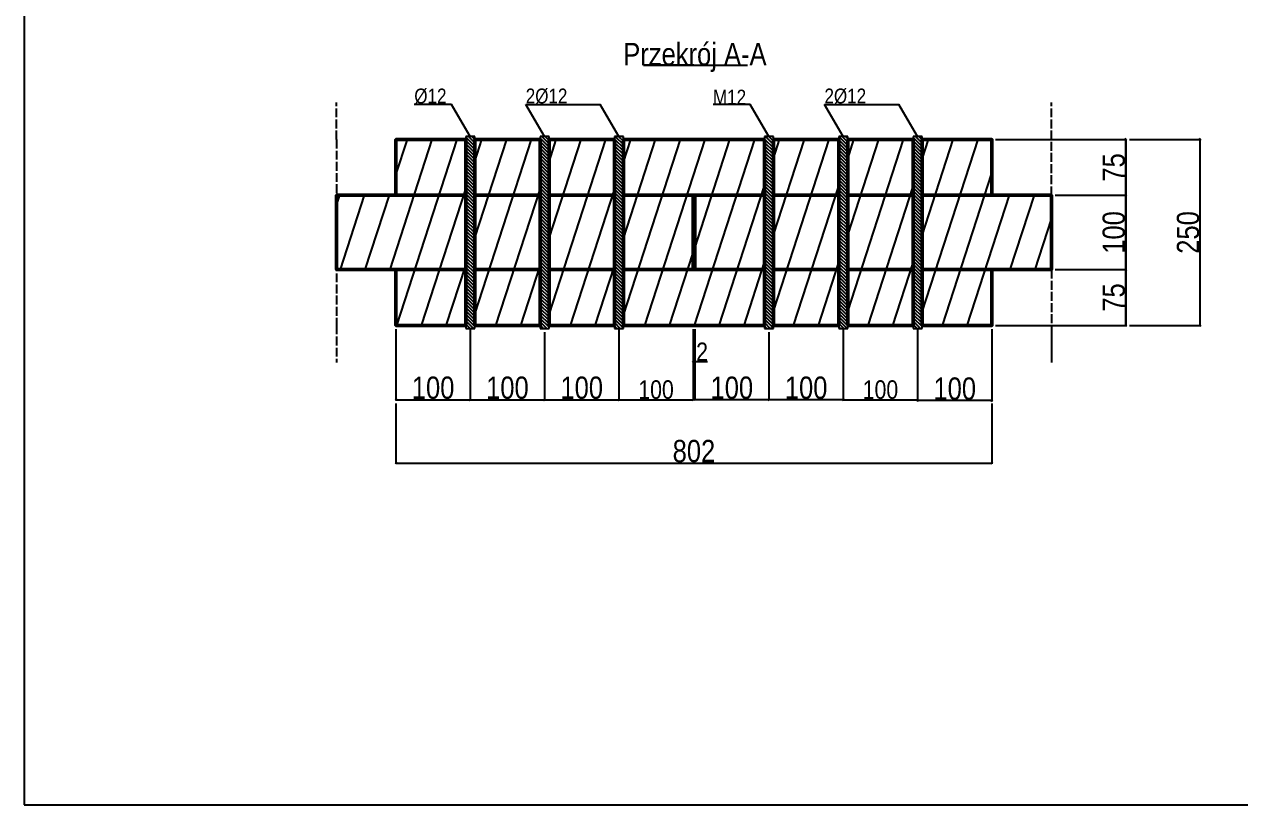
# Model space of a CAD drawing. Header units: millimetres. Extents: x 2253 to 9441, y 1251 to 3355.
# Drawn here: x 2253 to 3888, y 1255 to 2305 of the extents above; entities that cross this region are included whole.
import ezdxf
from ezdxf.enums import TextEntityAlignment as Align

# ---------------------------------------------------------------- set-up
doc = ezdxf.new("R2010")
doc.units = ezdxf.units.MM
doc.linetypes.add('ACAD_ISO02W100', pattern=[15, 12, -3])
doc.layers.get('0').update_dxf_attribs({"lineweight": 50})
for name, color, linetype, lineweight in [('Przekrój A-A', 7, 'Continuous', 50), ('przerywana', 7, 'ACAD_ISO02W100', 25), ('wymiary', 7, 'Continuous', 25)]:
    doc.layers.add(name, color=color, linetype=linetype, lineweight=lineweight)
doc.styles.add('Wymiary', font='ARIALN.TTF', dxfattribs={"height": 25})
doc.dimstyles.new('Wymiary', dxfattribs={"dimtxt": 30, "dimasz": 2.5, "dimexe": 1.25, "dimexo": 5, "dimgap": 0.6325, "dimtad": 1, "dimtxsty": 'Wymiary', "dimblk": 'OBLIQUE', "dimcen": 0, "dimclrt": 256, "dimadec": 0, "dimazin": 0, "dimtfac": 1, "dimtmove": 0, "dimatfit": 3, "dimldrblk": 'OBLIQUE', "dimfxl": 1, "dimarcsym": 0})
pattern_1 = [(315, (100.4565, -35.104), (2.245064, 2.245064), [])]

# ---------------------------------------------------------------- blocks, each defined once
blk = doc.blocks.new('_Oblique')
at = {"color": 0, "linetype": 'ByBlock', "lineweight": -2}
blk.add_line((-0.5, -0.5), (0.5, 0.5), dxfattribs=at)
blk = doc.blocks.new('*D3')
at = {"layer": 'Defpoints', "color": 0, "transparency": 16777216}
for p in [(3639.9, 2150), (3639.9, 2075), (3734.9, 2075)]:
    blk.add_point(p, dxfattribs=at)
at = {"layer": 'wymiary', "color": 0, "lineweight": -2, "transparency": 16777216}
for p, q in [((3644.9, 2150), (3736.2, 2150)), ((3644.9, 2075), (3736.2, 2075))]:
    blk.add_line(p, q, dxfattribs=at)
at = {"layer": 'wymiary', "color": 0, "linetype": 'Continuous', "lineweight": -2, "transparency": 16777216}
blk.add_line((3734.9, 2150), (3734.9, 2075), dxfattribs=at)
at = {"layer": 'wymiary', "color": 0, "lineweight": -2, "transparency": 16777216, "xscale": 2.5, "yscale": 2.5, "zscale": 2.5}
for p, rotation in [((3734.9, 2150), 90), ((3734.9, 2075), 270)]:
    blk.add_blockref('_Oblique', p, dxfattribs=dict(at, rotation=rotation))
at = {"layer": 'wymiary', "transparency": 16777216, "insert": (3719, 2112.5), "char_height": 30, "attachment_point": 5, "rotation": 90, "style": 'Wymiary'}
blk.add_mtext('75', dxfattribs=at)
blk = doc.blocks.new('*D4')
at = {"layer": 'Defpoints', "color": 0, "transparency": 16777216}
for p in [(3639.9, 1975), (3639.9, 1900), (3734.9, 1900)]:
    blk.add_point(p, dxfattribs=at)
at = {"layer": 'wymiary', "color": 0, "lineweight": -2, "transparency": 16777216}
for p, q in [((3644.9, 1975), (3736.2, 1975)), ((3644.9, 1900), (3736.2, 1900))]:
    blk.add_line(p, q, dxfattribs=at)
at = {"layer": 'wymiary', "color": 0, "linetype": 'Continuous', "lineweight": -2, "transparency": 16777216}
blk.add_line((3734.9, 1975), (3734.9, 1900), dxfattribs=at)
at = {"layer": 'wymiary', "color": 0, "lineweight": -2, "transparency": 16777216, "xscale": 2.5, "yscale": 2.5, "zscale": 2.5}
for p, rotation in [((3734.9, 1975), 90), ((3734.9, 1900), 270)]:
    blk.add_blockref('_Oblique', p, dxfattribs=dict(at, rotation=rotation))
at = {"layer": 'wymiary', "transparency": 16777216, "insert": (3719, 1937.5), "char_height": 30, "attachment_point": 5, "rotation": 90, "style": 'Wymiary'}
blk.add_mtext('75', dxfattribs=at)
blk = doc.blocks.new('*D5')
at = {"layer": 'Defpoints', "color": 0, "transparency": 16777216}
for p in [(3634.9, 2075), (3634.9, 1975), (3734.9, 1975)]:
    blk.add_point(p, dxfattribs=at)
at = {"layer": 'wymiary', "color": 0, "lineweight": -2, "transparency": 16777216}
for p, q in [((3639.9, 2075), (3736.2, 2075)), ((3639.9, 1975), (3736.2, 1975))]:
    blk.add_line(p, q, dxfattribs=at)
at = {"layer": 'wymiary', "color": 0, "linetype": 'Continuous', "lineweight": -2, "transparency": 16777216}
blk.add_line((3734.9, 2075), (3734.9, 1975), dxfattribs=at)
at = {"layer": 'wymiary', "color": 0, "lineweight": -2, "transparency": 16777216, "xscale": 2.5, "yscale": 2.5, "zscale": 2.5}
for p, rotation in [((3734.9, 2075), 90), ((3734.9, 1975), 270)]:
    blk.add_blockref('_Oblique', p, dxfattribs=dict(at, rotation=rotation))
at = {"layer": 'wymiary', "transparency": 16777216, "insert": (3719, 2025), "char_height": 30, "attachment_point": 5, "rotation": 90, "style": 'Wymiary'}
blk.add_mtext('100', dxfattribs=at)
blk = doc.blocks.new('*D6')
at = {"layer": 'Defpoints', "color": 0, "transparency": 16777216}
for p in [(3734.9, 2150), (3734.9, 1900), (3834.9, 1900)]:
    blk.add_point(p, dxfattribs=at)
at = {"layer": 'wymiary', "color": 0, "lineweight": -2, "transparency": 16777216}
for p, q in [((3739.9, 2150), (3836.2, 2150)), ((3739.9, 1900), (3836.2, 1900))]:
    blk.add_line(p, q, dxfattribs=at)
at = {"layer": 'wymiary', "color": 0, "linetype": 'Continuous', "lineweight": -2, "transparency": 16777216}
blk.add_line((3834.9, 2150), (3834.9, 1900), dxfattribs=at)
at = {"layer": 'wymiary', "color": 0, "lineweight": -2, "transparency": 16777216, "xscale": 2.5, "yscale": 2.5, "zscale": 2.5}
for p, rotation in [((3834.9, 2150), 90), ((3834.9, 1900), 270)]:
    blk.add_blockref('_Oblique', p, dxfattribs=dict(at, rotation=rotation))
at = {"layer": 'wymiary', "transparency": 16777216, "insert": (3819, 2025), "char_height": 30, "attachment_point": 5, "rotation": 90, "style": 'Wymiary'}
blk.add_mtext('250', dxfattribs=at)
blk = doc.blocks.new('*D7')
at = {"layer": 'Defpoints', "color": 0, "transparency": 16777216}
for p in [(3052.9, 1900), (3152.9, 1900), (3152.9, 1800)]:
    blk.add_point(p, dxfattribs=at)
at = {"layer": 'wymiary', "color": 0, "lineweight": -2, "transparency": 16777216}
for p, q in [((3052.9, 1895), (3052.9, 1798.7)), ((3152.9, 1895), (3152.9, 1798.7))]:
    blk.add_line(p, q, dxfattribs=at)
at = {"layer": 'wymiary', "color": 0, "linetype": 'Continuous', "lineweight": -2, "transparency": 16777216}
blk.add_line((3052.9, 1800), (3152.9, 1800), dxfattribs=at)
at = {"layer": 'wymiary', "color": 0, "lineweight": -2, "transparency": 16777216, "xscale": 2.5, "yscale": 2.5, "zscale": 2.5, "rotation": 180}
blk.add_blockref('_Oblique', (3052.9, 1800), dxfattribs=at)
at = {"layer": 'wymiary', "color": 0, "lineweight": -2, "transparency": 16777216, "xscale": 2.5, "yscale": 2.5, "zscale": 2.5}
blk.add_blockref('_Oblique', (3152.9, 1800), dxfattribs=at)
at = {"layer": 'wymiary', "transparency": 16777216, "insert": (3102.9, 1813.4), "char_height": 25, "attachment_point": 5, "style": 'Wymiary'}
blk.add_mtext('100', dxfattribs=at)
blk = doc.blocks.new('*D8')
at = {"layer": 'Defpoints', "color": 0, "transparency": 16777216}
for p in [(3152.9, 1900), (3154.9, 1900), (3154.9, 1851.3)]:
    blk.add_point(p, dxfattribs=at)
at = {"layer": 'wymiary', "color": 0, "lineweight": -2, "transparency": 16777216}
for p, q in [((3152.9, 1895), (3152.9, 1850)), ((3154.9, 1895), (3154.9, 1850))]:
    blk.add_line(p, q, dxfattribs=at)
at = {"layer": 'wymiary', "color": 0, "linetype": 'Continuous', "lineweight": -2, "transparency": 16777216}
for p, q in [((3152.9, 1851.3), (3154.9, 1851.3)), ((3154.9, 1851.3), (3172.3, 1851.3))]:
    blk.add_line(p, q, dxfattribs=at)
at = {"layer": 'wymiary', "color": 0, "lineweight": -2, "transparency": 16777216, "xscale": 2.5, "yscale": 2.5, "zscale": 2.5, "rotation": 180}
blk.add_blockref('_Oblique', (3152.9, 1851.3), dxfattribs=at)
at = {"layer": 'wymiary', "color": 0, "lineweight": -2, "transparency": 16777216, "xscale": 2.5, "yscale": 2.5, "zscale": 2.5}
blk.add_blockref('_Oblique', (3154.9, 1851.3), dxfattribs=at)
at = {"layer": 'wymiary', "transparency": 16777216, "insert": (3164.9, 1864.4), "char_height": 25, "attachment_point": 5, "style": 'Wymiary'}
blk.add_mtext('2', dxfattribs=at)
blk = doc.blocks.new('*D9')
at = {"layer": 'Defpoints', "color": 0, "transparency": 16777216}
for p in [(3354.9, 1900), (3454.9, 1900), (3454.9, 1800)]:
    blk.add_point(p, dxfattribs=at)
at = {"layer": 'wymiary', "color": 0, "lineweight": -2, "transparency": 16777216}
for p, q in [((3354.9, 1895), (3354.9, 1798.7)), ((3454.9, 1895), (3454.9, 1798.7))]:
    blk.add_line(p, q, dxfattribs=at)
at = {"layer": 'wymiary', "color": 0, "linetype": 'Continuous', "lineweight": -2, "transparency": 16777216}
blk.add_line((3354.9, 1800), (3454.9, 1800), dxfattribs=at)
at = {"layer": 'wymiary', "color": 0, "lineweight": -2, "transparency": 16777216, "xscale": 2.5, "yscale": 2.5, "zscale": 2.5, "rotation": 180}
blk.add_blockref('_Oblique', (3354.9, 1800), dxfattribs=at)
at = {"layer": 'wymiary', "color": 0, "lineweight": -2, "transparency": 16777216, "xscale": 2.5, "yscale": 2.5, "zscale": 2.5}
blk.add_blockref('_Oblique', (3454.9, 1800), dxfattribs=at)
at = {"layer": 'wymiary', "transparency": 16777216, "insert": (3404.9, 1813.4), "char_height": 25, "attachment_point": 5, "style": 'Wymiary'}
blk.add_mtext('100', dxfattribs=at)
blk = doc.blocks.new('*D10')
at = {"layer": 'Defpoints', "color": 0, "transparency": 16777216}
for p in [(2752.9, 1800), (3554.9, 1800), (3554.9, 1714.8)]:
    blk.add_point(p, dxfattribs=at)
at = {"layer": 'wymiary', "color": 0, "lineweight": -2, "transparency": 16777216}
for p, q in [((2752.9, 1795), (2752.9, 1713.5)), ((3554.9, 1795), (3554.9, 1713.5))]:
    blk.add_line(p, q, dxfattribs=at)
at = {"layer": 'wymiary', "color": 0, "linetype": 'Continuous', "lineweight": -2, "transparency": 16777216}
blk.add_line((2752.9, 1714.8), (3554.9, 1714.8), dxfattribs=at)
at = {"layer": 'wymiary', "color": 0, "lineweight": -2, "transparency": 16777216, "xscale": 2.5, "yscale": 2.5, "zscale": 2.5, "rotation": 180}
blk.add_blockref('_Oblique', (2752.9, 1714.8), dxfattribs=at)
at = {"layer": 'wymiary', "color": 0, "lineweight": -2, "transparency": 16777216, "xscale": 2.5, "yscale": 2.5, "zscale": 2.5}
blk.add_blockref('_Oblique', (3554.9, 1714.8), dxfattribs=at)
at = {"layer": 'wymiary', "transparency": 16777216, "insert": (3153.9, 1730.7), "char_height": 30, "attachment_point": 5, "style": 'Wymiary'}
blk.add_mtext('802', dxfattribs=at)
blk = doc.blocks.new('*D36')
at = {"layer": 'Defpoints', "color": 0, "transparency": 16777216}
for p in [(3454.9, 1900), (3554.9, 1900), (3454.9, 1798.7)]:
    blk.add_point(p, dxfattribs=at)
at = {"layer": 'wymiary', "color": 0, "lineweight": -2, "transparency": 16777216}
for p, q in [((3454.9, 1895), (3454.9, 1797.5)), ((3554.9, 1895), (3554.9, 1797.5))]:
    blk.add_line(p, q, dxfattribs=at)
at = {"layer": 'wymiary', "color": 0, "linetype": 'Continuous', "lineweight": -2, "transparency": 16777216}
blk.add_line((3554.9, 1798.7), (3454.9, 1798.7), dxfattribs=at)
at = {"layer": 'wymiary', "color": 0, "lineweight": -2, "transparency": 16777216, "xscale": 2.5, "yscale": 2.5, "zscale": 2.5, "rotation": 180}
blk.add_blockref('_Oblique', (3454.9, 1798.7), dxfattribs=at)
at = {"layer": 'wymiary', "color": 0, "lineweight": -2, "transparency": 16777216, "xscale": 2.5, "yscale": 2.5, "zscale": 2.5}
blk.add_blockref('_Oblique', (3554.9, 1798.7), dxfattribs=at)
at = {"layer": 'wymiary', "transparency": 16777216, "insert": (3504.9, 1814.7), "char_height": 30, "attachment_point": 5, "style": 'Wymiary'}
blk.add_mtext('100', dxfattribs=at)
blk = doc.blocks.new('*D37')
at = {"layer": 'Defpoints', "color": 0, "transparency": 16777216}
for p in [(2952.9, 1896), (3052.9, 1896), (3052.9, 1800)]:
    blk.add_point(p, dxfattribs=at)
at = {"layer": 'wymiary', "color": 0, "lineweight": -2, "transparency": 16777216}
for p, q in [((2952.9, 1891), (2952.9, 1798.7)), ((3052.9, 1891), (3052.9, 1798.7))]:
    blk.add_line(p, q, dxfattribs=at)
at = {"layer": 'wymiary', "color": 0, "linetype": 'Continuous', "lineweight": -2, "transparency": 16777216}
blk.add_line((2952.9, 1800), (3052.9, 1800), dxfattribs=at)
at = {"layer": 'wymiary', "color": 0, "lineweight": -2, "transparency": 16777216, "xscale": 2.5, "yscale": 2.5, "zscale": 2.5, "rotation": 180}
blk.add_blockref('_Oblique', (2952.9, 1800), dxfattribs=at)
at = {"layer": 'wymiary', "color": 0, "lineweight": -2, "transparency": 16777216, "xscale": 2.5, "yscale": 2.5, "zscale": 2.5}
blk.add_blockref('_Oblique', (3052.9, 1800), dxfattribs=at)
at = {"layer": 'wymiary', "transparency": 16777216, "insert": (3002.9, 1815.9), "char_height": 30, "attachment_point": 5, "style": 'Wymiary'}
blk.add_mtext('100', dxfattribs=at)
blk = doc.blocks.new('*D38')
at = {"layer": 'Defpoints', "color": 0, "transparency": 16777216}
for p in [(2852.9, 1896), (2952.9, 1896), (2952.9, 1800)]:
    blk.add_point(p, dxfattribs=at)
at = {"layer": 'wymiary', "color": 0, "lineweight": -2, "transparency": 16777216}
for p, q in [((2852.9, 1891), (2852.9, 1798.7)), ((2952.9, 1891), (2952.9, 1798.7))]:
    blk.add_line(p, q, dxfattribs=at)
at = {"layer": 'wymiary', "color": 0, "linetype": 'Continuous', "lineweight": -2, "transparency": 16777216}
blk.add_line((2852.9, 1800), (2952.9, 1800), dxfattribs=at)
at = {"layer": 'wymiary', "color": 0, "lineweight": -2, "transparency": 16777216, "xscale": 2.5, "yscale": 2.5, "zscale": 2.5, "rotation": 180}
blk.add_blockref('_Oblique', (2852.9, 1800), dxfattribs=at)
at = {"layer": 'wymiary', "color": 0, "lineweight": -2, "transparency": 16777216, "xscale": 2.5, "yscale": 2.5, "zscale": 2.5}
blk.add_blockref('_Oblique', (2952.9, 1800), dxfattribs=at)
at = {"layer": 'wymiary', "transparency": 16777216, "insert": (2902.9, 1815.9), "char_height": 30, "attachment_point": 5, "style": 'Wymiary'}
blk.add_mtext('100', dxfattribs=at)
blk = doc.blocks.new('*D39')
at = {"layer": 'Defpoints', "color": 0, "transparency": 16777216}
for p in [(2752.9, 1900), (2852.9, 1900), (2852.9, 1800)]:
    blk.add_point(p, dxfattribs=at)
at = {"layer": 'wymiary', "color": 0, "lineweight": -2, "transparency": 16777216}
for p, q in [((2752.9, 1895), (2752.9, 1798.7)), ((2852.9, 1895), (2852.9, 1798.7))]:
    blk.add_line(p, q, dxfattribs=at)
at = {"layer": 'wymiary', "color": 0, "linetype": 'Continuous', "lineweight": -2, "transparency": 16777216}
blk.add_line((2752.9, 1800), (2852.9, 1800), dxfattribs=at)
at = {"layer": 'wymiary', "color": 0, "lineweight": -2, "transparency": 16777216, "xscale": 2.5, "yscale": 2.5, "zscale": 2.5, "rotation": 180}
blk.add_blockref('_Oblique', (2752.9, 1800), dxfattribs=at)
at = {"layer": 'wymiary', "color": 0, "lineweight": -2, "transparency": 16777216, "xscale": 2.5, "yscale": 2.5, "zscale": 2.5}
blk.add_blockref('_Oblique', (2852.9, 1800), dxfattribs=at)
at = {"layer": 'wymiary', "transparency": 16777216, "insert": (2802.9, 1815.9), "char_height": 30, "attachment_point": 5, "style": 'Wymiary'}
blk.add_mtext('100', dxfattribs=at)
blk = doc.blocks.new('*D40')
at = {"layer": 'Defpoints', "color": 0, "transparency": 16777216}
for p in [(3254.9, 1896), (3354.9, 1896), (3254.9, 1800)]:
    blk.add_point(p, dxfattribs=at)
at = {"layer": 'wymiary', "color": 0, "lineweight": -2, "transparency": 16777216}
for p, q in [((3254.9, 1891), (3254.9, 1798.7)), ((3354.9, 1891), (3354.9, 1798.7))]:
    blk.add_line(p, q, dxfattribs=at)
at = {"layer": 'wymiary', "color": 0, "linetype": 'Continuous', "lineweight": -2, "transparency": 16777216}
blk.add_line((3354.9, 1800), (3254.9, 1800), dxfattribs=at)
at = {"layer": 'wymiary', "color": 0, "lineweight": -2, "transparency": 16777216, "xscale": 2.5, "yscale": 2.5, "zscale": 2.5, "rotation": 180}
blk.add_blockref('_Oblique', (3254.9, 1800), dxfattribs=at)
at = {"layer": 'wymiary', "color": 0, "lineweight": -2, "transparency": 16777216, "xscale": 2.5, "yscale": 2.5, "zscale": 2.5}
blk.add_blockref('_Oblique', (3354.9, 1800), dxfattribs=at)
at = {"layer": 'wymiary', "transparency": 16777216, "insert": (3304.9, 1815.9), "char_height": 30, "attachment_point": 5, "style": 'Wymiary'}
blk.add_mtext('100', dxfattribs=at)
blk = doc.blocks.new('*D41')
at = {"layer": 'Defpoints', "color": 0, "transparency": 16777216}
for p in [(3154.9, 1896), (3254.9, 1896), (3154.9, 1800)]:
    blk.add_point(p, dxfattribs=at)
at = {"layer": 'wymiary', "color": 0, "lineweight": -2, "transparency": 16777216}
for p, q in [((3154.9, 1891), (3154.9, 1798.7)), ((3254.9, 1891), (3254.9, 1798.7))]:
    blk.add_line(p, q, dxfattribs=at)
at = {"layer": 'wymiary', "color": 0, "linetype": 'Continuous', "lineweight": -2, "transparency": 16777216}
blk.add_line((3254.9, 1800), (3154.9, 1800), dxfattribs=at)
at = {"layer": 'wymiary', "color": 0, "lineweight": -2, "transparency": 16777216, "xscale": 2.5, "yscale": 2.5, "zscale": 2.5, "rotation": 180}
blk.add_blockref('_Oblique', (3154.9, 1800), dxfattribs=at)
at = {"layer": 'wymiary', "color": 0, "lineweight": -2, "transparency": 16777216, "xscale": 2.5, "yscale": 2.5, "zscale": 2.5}
blk.add_blockref('_Oblique', (3254.9, 1800), dxfattribs=at)
at = {"layer": 'wymiary', "transparency": 16777216, "insert": (3204.9, 1815.9), "char_height": 30, "attachment_point": 5, "style": 'Wymiary'}
blk.add_mtext('100', dxfattribs=at)

msp = doc.modelspace()

# ---------------------------------------------------------------- hatches: boundary and pattern name
at = {"layer": 'przerywana'}
h = msp.add_hatch(dxfattribs=at)
h.set_pattern_fill('ANSI31', color=256, scale=10, angle=207)
h.paths.add_polyline_path([(2846.915, 2149.977), (2752.915, 2149.977), (2752.915, 2074.977), (2846.915, 2074.977)])
h.paths.add_polyline_path([(2846.915, 2074.977), (2672.915, 2074.977), (2672.915, 1974.977), (2846.915, 1974.977)])
h.paths.add_polyline_path([(2846.915, 1974.977), (2752.915, 1974.977), (2752.915, 1899.977), (2846.915, 1899.977)])
h.paths.add_polyline_path([(2946.915, 2149.977), (2858.915, 2149.977), (2858.915, 2074.977), (2946.915, 2074.977)])
h.paths.add_polyline_path([(2946.915, 2074.977), (2858.915, 2074.977), (2858.915, 1974.977), (2946.915, 1974.977)])
h.paths.add_polyline_path([(2946.915, 1974.977), (2858.915, 1974.977), (2858.915, 1899.977), (2946.915, 1899.977)])
h.paths.add_polyline_path([(3046.915, 2149.977), (2958.915, 2149.977), (2958.915, 2074.977), (3046.915, 2074.977)])
h.paths.add_polyline_path([(3046.915, 2074.977), (2958.915, 2074.977), (2958.915, 1974.977), (3046.915, 1974.977)])
h.paths.add_polyline_path([(3046.915, 1974.977), (2958.915, 1974.977), (2958.915, 1899.977), (3046.915, 1899.977)])
h.paths.add_polyline_path([(3248.915, 2149.977), (3154.915, 2149.977), (3152.915, 2149.977), (3058.915, 2149.977), (3058.915, 2074.977), (3152.915, 2074.977), (3248.915, 2074.977)])
h.paths.add_polyline_path([(3152.915, 2074.977), (3058.915, 2074.977), (3058.915, 1974.977), (3152.915, 1974.977)])
h.paths.add_polyline_path([(3248.915, 2074.977), (3154.915, 2074.977), (3154.915, 1974.977), (3248.915, 1974.977)])
h.paths.add_polyline_path([(3248.915, 1974.977), (3154.915, 1974.977), (3152.915, 1974.977), (3058.915, 1974.977), (3058.915, 1899.977), (3152.915, 1899.977), (3154.915, 1899.977), (3248.915, 1899.977)])
h.paths.add_polyline_path([(3348.915, 2149.977), (3260.915, 2149.977), (3260.915, 2074.977), (3348.915, 2074.977)])
h.paths.add_polyline_path([(3348.915, 2074.977), (3260.915, 2074.977), (3260.915, 1974.977), (3348.915, 1974.977)])
h.paths.add_polyline_path([(3348.915, 1974.977), (3260.915, 1974.977), (3260.915, 1899.977), (3348.915, 1899.977)])
h.paths.add_polyline_path([(3448.915, 2149.977), (3360.915, 2149.977), (3360.915, 2074.977), (3448.915, 2074.977)])
h.paths.add_polyline_path([(3448.915, 2074.977), (3360.915, 2074.977), (3360.915, 1974.977), (3448.915, 1974.977)])
h.paths.add_polyline_path([(3448.915, 1974.977), (3360.915, 1974.977), (3360.915, 1899.977), (3448.915, 1899.977)])
h.paths.add_polyline_path([(3554.915, 2149.977), (3460.915, 2149.977), (3460.915, 2074.977), (3554.915, 2074.977)])
h.paths.add_polyline_path([(3634.915, 2074.977), (3460.915, 2074.977), (3460.915, 1974.977), (3554.915, 1974.977), (3634.915, 1974.977)])
h.paths.add_polyline_path([(3554.915, 1974.977), (3460.915, 1974.977), (3460.915, 1899.977), (3554.915, 1899.977)])
h = msp.add_hatch(dxfattribs=at)
h.set_pattern_fill('ANSI31', color=256, angle=270)
h.set_pattern_definition(pattern_1)
h.paths.add_polyline_path([(2846.915, 1899.977), (2846.915, 1895.977), (2858.915, 1895.977), (2858.915, 1899.977), (2858.915, 2149.977), (2858.915, 2153.977), (2846.915, 2153.977), (2846.915, 2149.977)])
h = msp.add_hatch(dxfattribs=at)
h.set_pattern_fill('ANSI31', color=256, angle=270)
h.set_pattern_definition(pattern_1)
h.paths.add_polyline_path([(2958.915, 2149.977), (2958.915, 2153.977), (2946.915, 2153.977), (2946.915, 2149.977), (2946.915, 1899.977), (2946.915, 1895.977), (2958.915, 1895.977), (2958.915, 1899.977)])
h.paths.add_polyline_path([(3046.915, 1899.977), (3046.915, 1895.977), (3058.915, 1895.977), (3058.915, 1899.977), (3058.915, 2149.977), (3058.915, 2153.977), (3046.915, 2153.977), (3046.915, 2149.977)])
h.paths.add_polyline_path([(3248.915, 1899.977), (3248.915, 1895.977), (3260.915, 1895.977), (3260.915, 1899.977), (3260.915, 2149.977), (3260.915, 2153.977), (3248.915, 2153.977), (3248.915, 2149.977)])
h.paths.add_polyline_path([(3360.915, 2149.977), (3360.915, 2153.977), (3348.915, 2153.977), (3348.915, 2149.977), (3348.915, 1899.977), (3348.915, 1895.977), (3360.915, 1895.977), (3360.915, 1899.977)])
h.paths.add_polyline_path([(3460.915, 2149.977), (3460.915, 2153.977), (3448.915, 2153.977), (3448.915, 2149.977), (3448.915, 1899.977), (3448.915, 1895.977), (3460.915, 1895.977), (3460.915, 1899.977)])

# ---------------------------------------------------------------- linework, layer by layer
at = {"layer": 'Przekrój A-A'}
for p, q in [((2846.915, 2149.977), (2846.915, 1899.977)), ((2858.915, 2149.977), (2858.915, 1899.977)), ((2946.915, 2149.977), (2946.915, 1899.977)), ((2958.915, 2149.977), (2958.915, 1899.977)), ((3046.915, 2149.977), (3046.915, 1899.977)), ((3058.915, 2149.977), (3058.915, 1899.977)), ((3248.915, 2149.977), (3248.915, 1899.977)), ((3260.915, 2149.977), (3260.915, 1899.977)), ((3348.915, 2149.977), (3348.915, 1899.977)), ((3360.915, 2149.977), (3360.915, 1899.977)), ((3448.915, 2149.977), (3448.915, 1899.977)), ((3460.915, 2149.977), (3460.915, 1899.977)), ((3559.915, 2149.977), (3559.915, 2149.977))]:
    msp.add_line(p, q, dxfattribs=at)
for points in [[(2846.915, 2149.977), (2752.915, 2149.977), (2752.915, 2074.977), (2846.915, 2074.977)], [(2858.915, 2149.977), (2946.915, 2149.977)], [(3046.915, 2149.977), (2958.915, 2149.977)], [(3152.915, 2149.977), (3058.915, 2149.977)], [(3154.915, 2149.977), (3152.915, 2149.977)], [(3248.915, 2149.977), (3154.915, 2149.977)], [(3260.915, 2149.977), (3348.915, 2149.977)], [(3448.915, 2149.977), (3360.915, 2149.977)], [(3460.915, 2149.977), (3554.915, 2149.977), (3554.915, 2074.977), (3460.915, 2074.977)], [(2846.915, 2074.977), (2672.915, 2074.977), (2672.915, 1974.977), (2846.915, 1974.977)], [(2858.915, 2074.977), (2946.915, 2074.977)], [(2946.915, 2074.977), (2858.915, 2074.977)], [(2958.915, 2074.977), (3046.915, 2074.977)], [(3046.915, 2074.977), (2958.915, 2074.977)], [(3058.915, 2074.977), (3152.915, 2074.977)], [(3152.915, 2074.977), (3248.915, 2074.977)], [(3152.915, 2074.977), (3152.915, 1974.977)], [(3154.915, 1974.977), (3154.915, 2074.977)], [(3260.915, 2074.977), (3348.915, 2074.977)], [(3348.915, 2074.977), (3260.915, 2074.977)], [(3360.915, 2074.977), (3448.915, 2074.977)], [(3448.915, 2074.977), (3360.915, 2074.977)], [(3460.915, 2074.977), (3634.915, 2074.977), (3634.915, 1974.977), (3460.915, 1974.977)], [(2846.915, 1974.977), (2752.915, 1974.977), (2752.915, 1899.977), (2846.915, 1899.977)], [(2946.915, 1974.977), (2858.915, 1974.977)], [(2858.915, 1974.977), (2946.915, 1974.977)], [(2958.915, 1974.977), (3046.915, 1974.977)], [(3046.915, 1974.977), (2958.915, 1974.977)], [(3152.915, 1974.977), (3058.915, 1974.977)], [(3248.915, 1974.977), (3152.915, 1974.977)], [(3348.915, 1974.977), (3260.915, 1974.977)], [(3260.915, 1974.977), (3348.915, 1974.977)], [(3360.915, 1974.977), (3448.915, 1974.977)], [(3448.915, 1974.977), (3360.915, 1974.977)], [(3460.915, 1974.977), (3554.915, 1974.977), (3554.915, 1899.977), (3460.915, 1899.977)], [(2946.915, 1899.977), (2858.915, 1899.977)], [(2958.915, 1899.977), (3046.915, 1899.977)], [(3058.915, 1899.977), (3152.915, 1899.977)], [(3152.915, 1899.977), (3154.915, 1899.977)], [(3154.915, 1899.977), (3248.915, 1899.977)], [(3348.915, 1899.977), (3260.915, 1899.977)], [(3360.915, 1899.977), (3448.915, 1899.977)]]:
    msp.add_lwpolyline(points, dxfattribs=at)
at = {"layer": 'przerywana'}
for p, q in [((2672.915, 2149.977), (2672.915, 2199.977)), ((3634.915, 2149.977), (3634.915, 2199.977)), ((2672.915, 2149.977), (2672.915, 1899.977)), ((3634.915, 2074.977), (3634.915, 2149.977)), ((3634.915, 1974.977), (3634.915, 2074.977)), ((3634.915, 1974.977), (3634.915, 1899.977)), ((2672.915, 1899.977), (2672.915, 1849.977))]:
    msp.add_line(p, q, dxfattribs=at)
for points in [[(2858.915, 2149.977), (2858.915, 2153.977), (2846.915, 2153.977), (2846.915, 2149.977)], [(2846.915, 1899.977), (2846.915, 2149.977)], [(2858.915, 2149.977), (2858.915, 1899.977)], [(2958.915, 2149.977), (2958.915, 2153.977), (2946.915, 2153.977), (2946.915, 2149.977)], [(2946.915, 1899.977), (2946.915, 2149.977)], [(2958.915, 2149.977), (2958.915, 1899.977)], [(3058.915, 2149.977), (3058.915, 2153.977), (3046.915, 2153.977), (3046.915, 2149.977)], [(3046.915, 1899.977), (3046.915, 2149.977)], [(3058.915, 2149.977), (3058.915, 1899.977)], [(3260.915, 2149.977), (3260.915, 2153.977), (3248.915, 2153.977), (3248.915, 2149.977)], [(3248.915, 1899.977), (3248.915, 2149.977)], [(3260.915, 2149.977), (3260.915, 1899.977)], [(3360.915, 2149.977), (3360.915, 2153.977), (3348.915, 2153.977), (3348.915, 2149.977)], [(3348.915, 1899.977), (3348.915, 2149.977)], [(3360.915, 2149.977), (3360.915, 1899.977)], [(3460.915, 2149.977), (3460.915, 2153.977), (3448.915, 2153.977), (3448.915, 2149.977)], [(3448.915, 1899.977), (3448.915, 2149.977)], [(3460.915, 2149.977), (3460.915, 1899.977)], [(2846.915, 1899.977), (2846.915, 1895.977), (2858.915, 1895.977), (2858.915, 1899.977)], [(2946.915, 1899.977), (2946.915, 1895.977), (2958.915, 1895.977), (2958.915, 1899.977)], [(3046.915, 1899.977), (3046.915, 1895.977), (3058.915, 1895.977), (3058.915, 1899.977)], [(3248.915, 1899.977), (3248.915, 1895.977), (3260.915, 1895.977), (3260.915, 1899.977)], [(3348.915, 1899.977), (3348.915, 1895.977), (3360.915, 1895.977), (3360.915, 1899.977)], [(3448.915, 1899.977), (3448.915, 1895.977), (3460.915, 1895.977), (3460.915, 1899.977)]]:
    msp.add_lwpolyline(points, dxfattribs=at)
at = {"layer": 'wymiary'}
for p, q in [((2252.769, 3355.067), (2252.769, 1255.067)), ((3153.915, 2249.977), (3086.178, 2249.977)), ((3086.178, 2249.977), (3226.048, 2249.977)), ((3153.915, 2249.977), (3226.048, 2249.977)), ((2827.575, 2197.08), (2777.575, 2197.08)), ((2852.915, 2153.977), (2827.575, 2197.08)), ((2952.915, 2153.977), (2927.575, 2197.08)), ((2927.575, 2197.08), (3027.575, 2197.08)), ((3052.915, 2153.977), (3027.575, 2197.08)), ((3229.575, 2197.08), (3179.575, 2197.08)), ((3254.915, 2153.977), (3229.575, 2197.08)), ((3354.915, 2153.977), (3329.575, 2197.08)), ((3329.575, 2197.08), (3429.575, 2197.08)), ((3454.915, 2153.977), (3429.575, 2197.08)), ((3559.915, 2149.977), (3644.937, 2149.977)), ((3734.915, 2149.977), (3734.915, 1899.977)), ((3834.915, 2149.977), (3834.915, 1899.977)), ((3634.915, 2074.977), (3634.915, 1974.977)), ((3734.915, 2074.977), (3734.915, 1974.977)), ((3559.915, 1899.977), (3645.509, 1899.977)), ((3634.915, 1899.977), (3634.915, 1849.977)), ((2846.915, 1895.977), (2852.915, 1895.977)), ((2946.915, 1895.977), (2952.915, 1895.977)), ((3260.915, 1895.977), (3254.915, 1895.977)), ((2252.769, 1255.067), (5222.769, 1255.067))]:
    msp.add_line(p, q, dxfattribs=at)

# ---------------------------------------------------------------- texts
at = {"layer": 'wymiary', "style": 'Wymiary'}
msp.add_text('Przekrój A-A', height=30, dxfattribs=at).set_placement((3155.234, 2249.977), align=Align.CENTER)
msp.add_text('M12', height=20, dxfattribs=at).set_placement((3179.575, 2197.08))
at = {"layer": 'wymiary', "char_height": 20, "attachment_point": 1, "style": 'Wymiary'}
for s, insert in [('%%C12', (2777.575, 2218.621)), ('2%%C12', (2927.575, 2218.621)), ('2%%C12', (3329.575, 2218.621))]:
    msp.add_mtext_dynamic_manual_height_columns(s, width=589.00807, gutter_width=100, heights=[0], dxfattribs=dict(at, insert=insert))

# ---------------------------------------------------------------- dimensions: what is measured, and where the dimension line sits
at = {"layer": 'wymiary'}
for base, p1, p2, picture, middle in [((3734.915, 2074.977), (3639.915, 2149.977), (3639.915, 2074.977), '*D3', (3719.027, 2112.477)), ((3834.915, 1899.977), (3734.915, 2149.977), (3734.915, 1899.977), '*D6', (3818.966, 2024.977)), ((3734.915, 1974.977), (3634.915, 2074.977), (3634.915, 1974.977), '*D5', (3718.966, 2024.977)), ((3734.915, 1899.977), (3639.915, 1974.977), (3639.915, 1899.977), '*D4', (3719.027, 1937.477))]:
    dim = msp.add_linear_dim(base=base, p1=p1, p2=p2, angle=90, dimstyle='Wymiary', dxfattribs=at)
    dim.commit()
    dim.dimension.update_dxf_attribs({"geometry": picture, "text_midpoint": middle})
for base, p1, p2, picture, middle in [((2852.915, 1799.977), (2752.915, 1899.977), (2852.915, 1899.977), '*D39', (2802.915, 1815.926)), ((3152.915, 1799.977), (3052.915, 1899.977), (3152.915, 1899.977), '*D7', (3102.915, 1813.373)), ((3154.915, 1851.255), (3152.915, 1899.977), (3154.915, 1899.977), '*D8', (3164.852, 1864.438)), ((3454.915, 1799.977), (3354.915, 1899.977), (3454.915, 1899.977), '*D9', (3404.915, 1813.373)), ((3454.915, 1798.727), (3554.915, 1899.977), (3454.915, 1899.977), '*D36', (3504.915, 1814.676)), ((2952.915, 1799.977), (2852.915, 1895.977), (2952.915, 1895.977), '*D38', (2902.915, 1815.926)), ((3052.915, 1799.977), (2952.915, 1895.977), (3052.915, 1895.977), '*D37', (3002.915, 1815.926)), ((3154.915, 1799.977), (3254.915, 1895.977), (3154.915, 1895.977), '*D41', (3204.915, 1815.926)), ((3254.915, 1799.977), (3354.915, 1895.977), (3254.915, 1895.977), '*D40', (3304.915, 1815.926)), ((3554.915, 1714.799), (2752.915, 1799.977), (3554.915, 1799.977), '*D10', (3153.915, 1730.749))]:
    dim = msp.add_linear_dim(base=base, p1=p1, p2=p2, dimstyle='Wymiary', dxfattribs=at)
    dim.commit()
    dim.dimension.update_dxf_attribs({"geometry": picture, "text_midpoint": middle})

doc.saveas('drawing.dxf')
